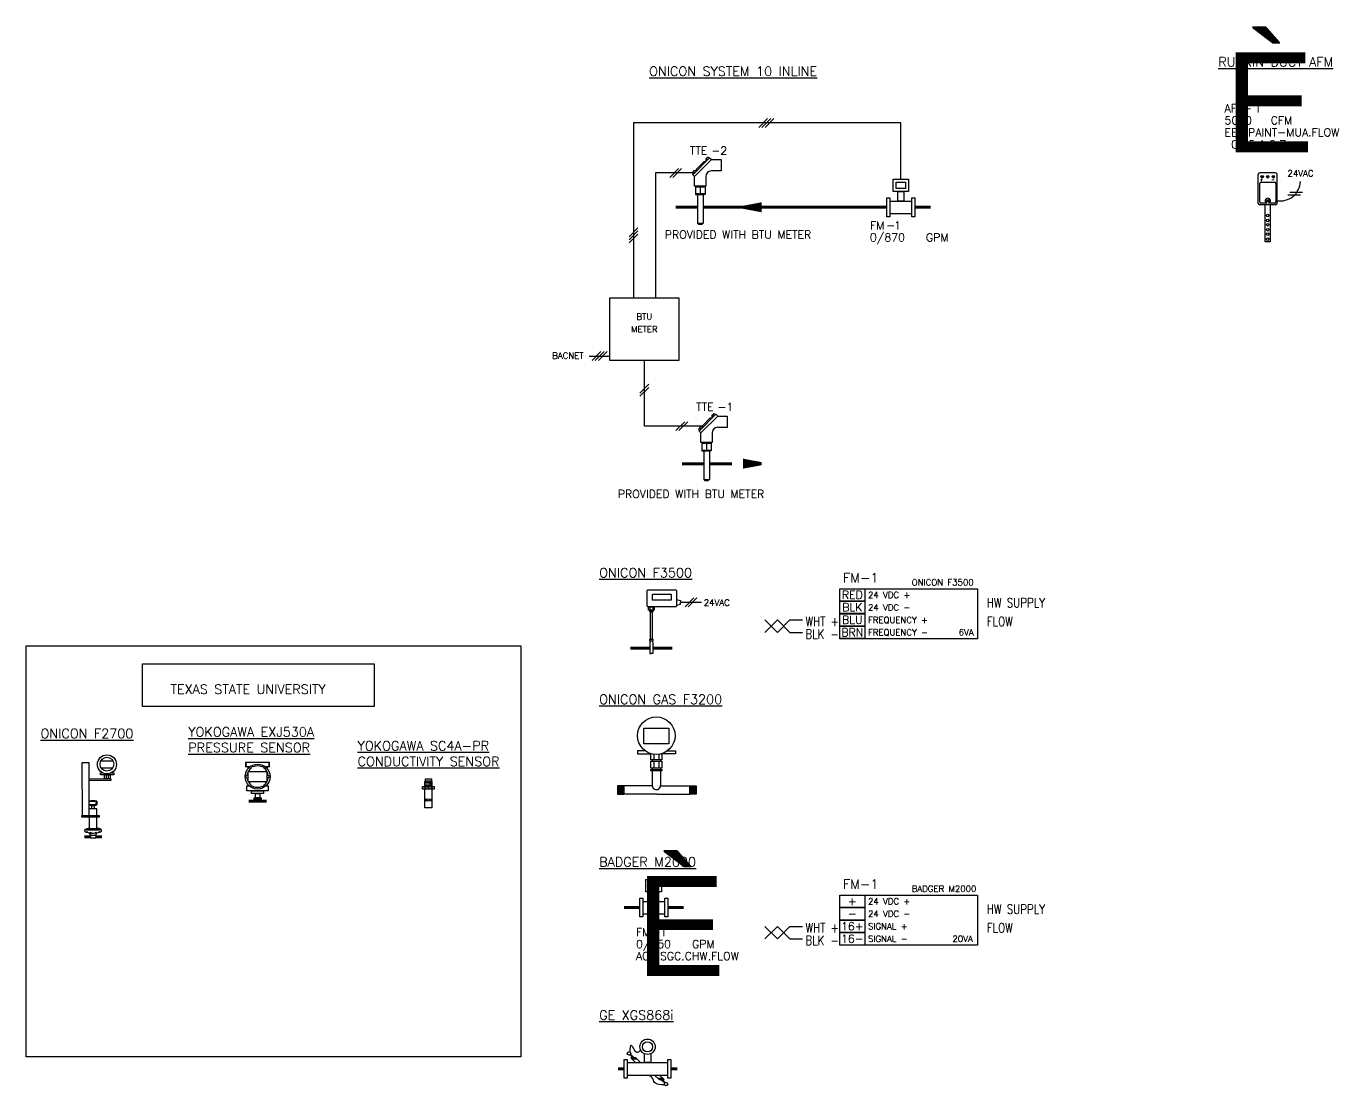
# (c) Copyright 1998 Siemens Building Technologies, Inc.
# Model space of a CAD drawing. Extents: x -2.4 to 62.2, y -8.6 to 10.3.
# Drawn here: x -2.41 to 10.7, y -0.94 to 9.65 of the extents above; entities that cross this region are included whole.
import ezdxf
from ezdxf.enums import TextEntityAlignment as Align

# ---------------------------------------------------------------- set-up
doc = ezdxf.new("R2010")
doc.units = 0
doc.header["$LTSCALE"] = 0.25
doc.header["$MEASUREMENT"] = 0
doc.linetypes.add('DASHED', pattern=[0.75, 0.5, -0.25])
doc.layers.get('0').update_dxf_attribs({"linetype": 'CONTINUOUS'})
for name, color, linetype in [('ELECTRIC', 1, 'CONTINUOUS'), ('MECHSYS', 7, 'CONTINUOUS'), ('TITLE-REV', 7, 'CONTINUOUS')]:
    doc.layers.add(name, color=color, linetype=linetype)
doc.styles.add('NEWTXT', font='newtxt')
doc.styles.get("Standard").update_dxf_attribs({"font": 'SIMPLEX.shx'})

# ---------------------------------------------------------------- blocks, each defined once
blk = doc.blocks.new('_LINPAR')
blk.add_lwpolyline([(0, 0, 0.03, 0.1, 0), (0.1875, 0, 0.1, 0.1, 0)], format="xyseb")
blk = doc.blocks.new('_WSDT1K')
for p, q in [((-0.079, 0.325), (0.09, 0.495)), ((-0.061, 0.307), (0.109, 0.476)), ((-0.042, 0.382), (0.034, 0.458)), ((0.034, 0.458), (0.053, 0.458)), ((0.053, 0.488), (0.062, 0.48)), ((0.067, 0.485), (0.058, 0.493)), ((0.062, 0.48), (0.067, 0.485)), ((0.09, 0.495), (0.109, 0.476)), ((0.109, 0.476), (0.204, 0.476)), ((0.204, 0.476), (0.204, 0.363)), ((-0.079, 0.355), (-0.07, 0.347)), ((-0.061, 0.307), (-0.079, 0.325)), ((-0.065, 0.353), (-0.074, 0.361)), ((-0.07, 0.347), (-0.065, 0.353)), ((-0.061, 0.212), (-0.061, 0.307)), ((-0.042, 0.363), (-0.042, 0.382)), ((0.053, 0.307), (0.053, 0.212)), ((0.204, 0.363), (0.109, 0.363)), ((0.053, 0.212), (-0.061, 0.212)), ((-0.051, 0.212), (-0.051, 0.127)), ((-0.005, 0.212), (-0.005, 0.127)), ((0.044, 0.212), (0.044, 0.127)), ((-0.051, 0.127), (0.016, 0.127)), ((-0.032, 0.127), (-0.032, -0.159)), ((0.044, 0.127), (0.015, 0.127)), ((0.025, 0.127), (0.025, -0.159)), ((-0.032, -0.159), (0.025, -0.159)), ((-0.032, -0.159), (-0.021, -0.168)), ((-0.021, -0.168), (0.014, -0.168)), ((0.014, -0.168), (0.024, -0.159))]:
    blk.add_line(p, q)
at = {"const_width": 0.03}
for points in [[(-0.25, 0), (-0.032, 0)], [(0.25, 0), (0.025, 0)]]:
    blk.add_lwpolyline(points, dxfattribs=at)
for centre, radius, start, end in [((0.072, 0.476), 0.0218, 149.4308, 224.9075), ((0.072, 0.476), 0.0218, 45.0886, 128.6784), ((-0.061, 0.344), 0.0218, 149.4308, 224.9075), ((-0.061, 0.344), 0.0218, 45.0886, 128.6784), ((0.109, 0.307), 0.0566, 90, 180), ((-0.028, 0.236), 0.0331, 226.3713, 313.6287), ((-0.028, 0.096), 0.0386, 53.7757, 126.2243), ((0.019, 0.241), 0.0379, 229.2865, 310.7135), ((0.019, 0.09), 0.0446, 56.3591, 123.6409), ((0.019, 0.09), 0.0446, 56.3591, 123.6409)]:
    blk.add_arc(centre, radius, start, end)
at = {"style": 'NEWTXT', "flags": 8}
blk.add_attdef('%%200', (0.329, 0.307), '', height=1, dxfattribs=at)
for tag, p, height, flags in [('C1', (0.202, 0.928), 0.001, 9), ('PARTNO', (0.329, 0.827), 0.08, 9), ('R', (0.249, 0.707), 0.08, 8), ('RANGE', (0.329, 0.587), 0.08, 8), ('UNITS', (0.889, 0.587), 0.08, 8), ('T', (0.369, 0.347), 0.08, 8), ('DETAIL', (0.321, 0.206), 0.08, 8), ('##', (0.862, 0.206), 0.08, 8), ('C2', (1.304, 0.157), 0.001, 9), ('DIMENSIONS', (0.066, 0.047), 0.06, 8)]:
    blk.add_attdef(tag, p, '', height=height, dxfattribs=dict(flags=flags))
at = {"color": 1, "flags": 8}
for tag, p in [('CS', (0.329, 0.707)), ('-', (0.569, 0.707))]:
    blk.add_attdef(tag, p, '', height=0.08, dxfattribs=at)
at = {"color": 1}
blk.add_attdef('NNN', (0.649, 0.707), '', height=0.08, dxfattribs=at)
at = {"color": 6, "flags": 8}
blk.add_attdef('QTY', (0.889, 0.707), '', height=0.08, dxfattribs=at)
at = {"color": 4, "flags": 8}
blk.add_attdef('PTNAME', (0.329, 0.467), '', height=0.08, dxfattribs=at)
blk = doc.blocks.new('_WSDFPDL')
for p, q in [((-0.281, 0.062), (-0.062, 0.062)), ((-0.281, -0.062), (-0.062, -0.062))]:
    blk.add_line(p, q)
for points in [[(-0.25, 0.281), (-0.094, 0.281), (-0.094, 0.156), (-0.25, 0.156)], [(-0.219, 0.25), (-0.125, 0.25), (-0.125, 0.188), (-0.219, 0.188)], [(-0.203, 0.156), (-0.141, 0.156), (-0.141, 0.062), (-0.203, 0.062)], [(-0.312, 0.094), (-0.281, 0.094), (-0.281, -0.094), (-0.312, -0.094)], [(-0.062, 0.094), (-0.031, 0.094), (-0.031, -0.094), (-0.062, -0.094)]]:
    blk.add_lwpolyline(points, close=True)
at = {"const_width": 0.03}
for points in [[(-0.312, 0), (-0.469, 0)], [(-0.031, 0), (0.125, 0)]]:
    blk.add_lwpolyline(points, dxfattribs=at)
at = {"style": 'NEWTXT', "flags": 8}
blk.add_attdef('%%200', (-0.481, 0.535), '', height=1, dxfattribs=at)
for tag, p, height, flags in [('C1', (-0.592, 1.157), 0.001, 9), ('PARTNO', (-0.475, 1.051), 0.08, 1), ('R', (-0.56, 0.936), 0.08, 8), ('RANGE', (-0.481, 0.815), 0.08, 8), ('UNITS', (0.079, 0.815), 0.08, 8), ('T', (-0.441, 0.575), 0.08, 8), ('DETAIL', (-0.479, 0.424), 0.08, 8), ('##', (0.06, 0.425), 0.08, 8), ('C2', (0.433, 0.416), 0.001, 9)]:
    blk.add_attdef(tag, p, '', height=height, dxfattribs=dict(flags=flags))
at = {"color": 1, "flags": 8}
for tag, p in [('CS', (-0.48, 0.936)), ('-', (-0.319, 0.935))]:
    blk.add_attdef(tag, p, '', height=0.08, dxfattribs=at)
at = {"color": 1}
blk.add_attdef('NNN', (-0.239, 0.936), '', height=0.08, dxfattribs=at)
at = {"color": 6, "flags": 8}
blk.add_attdef('QTY', (0.079, 0.935), '', height=0.08, dxfattribs=at)
at = {"color": 4, "flags": 8}
blk.add_attdef('PTNAME', (-0.481, 0.695), '', height=0.08, dxfattribs=at)
blk = doc.blocks.new('AMS_DP')
for p, q in [((16.552, 3.156), (16.552, 3.443)), ((16.726, 3.459), (16.568, 3.459)), ((16.6, 3.428), (16.584, 3.411)), ((16.656, 3.428), (16.639, 3.411)), ((16.713, 3.428), (16.696, 3.411)), ((16.742, 3.156), (16.742, 3.443)), ((16.569, 3.168), (16.569, 3.354)), ((16.582, 3.367), (16.715, 3.367)), ((16.728, 3.354), (16.728, 3.168)), ((16.639, 3.155), (16.582, 3.155)), ((16.715, 3.155), (16.659, 3.155)), ((16.726, 3.14), (16.568, 3.14))]:
    blk.add_line(p, q)
for centre, radius in [((16.592, 3.42), 0.0124), ((16.647, 3.42), 0.0124), ((16.704, 3.42), 0.0124), ((16.65, 3.179), 0.0124), ((16.65, 3.179), 0.00619)]:
    blk.add_circle(centre, radius)
for centre, radius, start, end in [((16.568, 3.443), 0.0158, 90, 180), ((16.726, 3.443), 0.0158, 0, 90), ((16.582, 3.354), 0.0127, 90, 180), ((16.715, 3.354), 0.0127, 0, 90), ((16.568, 3.156), 0.0158, 180, 270), ((16.582, 3.168), 0.0127, 180, 270), ((16.649, 3.179), 0.0261, 293.0589, 246.9411), ((16.715, 3.168), 0.0127, 270, 0), ((16.726, 3.156), 0.0158, 270, 0)]:
    blk.add_arc(centre, radius, start, end)
at = {"layer": 'TITLE-REV'}
for p, q in [((16.849, 3.241), (16.975, 3.241)), ((16.87, 3.267), (16.996, 3.267))]:
    blk.add_line(p, q, dxfattribs=at)
blk.add_arc((16.772, 3.381), 0.203, 260.307, 357.5685, dxfattribs=at)
for s, p in [('+', (16.601, 3.4)), ('-', (16.715, 3.4))]:
    blk.add_text(s, height=0.0275, rotation=180).set_placement(p)
at = {"style": 'NEWTXT', "flags": 8}
blk.add_attdef('%%200', (16.226, 3.763), '', height=1, dxfattribs=at)
for tag, p, height, flags in [('C1', (16.113, 4.385), 0.001, 9), ('PARTNO', (16.225, 4.283), 0.08, 9), ('R', (16.145, 4.164), 0.08, 8), ('RANGE', (16.225, 4.043), 0.08, 8), ('UNITS', (16.66, 4.043), 0.08, 8), ('T', (16.292, 3.803), 0.08, 8), ('CC', (16.412, 3.803), 0.08, 8), ('L', (16.612, 3.803), 0.08, 8), ('SS', (16.702, 3.803), 0.08, 8), ('PP', (16.906, 3.803), 0.08, 8), ('DETAIL', (16.226, 3.662), 0.08, 8), ('##', (16.764, 3.66), 0.08, 8), ('C2', (17.081, 3.645), 0.001, 9)]:
    blk.add_attdef(tag, p, '', height=height, dxfattribs=dict(flags=flags))
at = {"color": 1, "flags": 8}
for tag, p in [('CS', (16.225, 4.164)), ('-', (16.544, 4.163))]:
    blk.add_attdef(tag, p, '', height=0.08, dxfattribs=at)
at = {"color": 1}
blk.add_attdef('NNN', (16.624, 4.164), '', height=0.08, dxfattribs=at)
at = {"color": 6, "flags": 8}
blk.add_attdef('QTY', (16.893, 4.163), '', height=0.08, dxfattribs=at)
at = {"color": 4, "flags": 8}
blk.add_attdef('PTNAME', (16.225, 3.923), '', height=0.08, dxfattribs=at)
at = {"layer": 'TITLE-REV'}
blk.add_text('24VAC', height=0.0625, dxfattribs=at).set_placement((16.975, 3.423), align=Align.CENTER)
blk = doc.blocks.new('A$C4EB01688')
at = {"const_width": 0.03}
for points in [[(0, 0), (0.196, 0)], [(0.223, 0), (0.418, 0)]]:
    blk.add_lwpolyline(points, dxfattribs=at)
at = {"layer": 'MECHSYS'}
for p, q in [((0.196, 0.411), (0.196, 0.38)), ((0.223, 0.411), (0.223, 0.38)), ((0.461, 0.486), (0.5, 0.476)), ((0.461, 0.43), (0.5, 0.44)), ((0.5, 0.476), (0.5, 0.458)), ((0.5, 0.44), (0.5, 0.458)), ((0.2, 0.069), (0.196, 0.054)), ((0.196, 0.054), (0.196, -0.054)), ((0.218, 0.069), (0.223, 0.054)), ((0.223, 0.054), (0.223, -0.054)), ((0.196, -0.054), (0.209, -0.054)), ((0.223, -0.054), (0.209, -0.054))]:
    blk.add_line(p, q, dxfattribs=at)
for points in [[(0.181, 0.583), (0.448, 0.583, -0.414214), (0.461, 0.571), (0.461, 0.424, -0.414214), (0.448, 0.411), (0.181, 0.411, -0.414214), (0.168, 0.424), (0.168, 0.571, -0.414214)], [(0.225, 0.538), (0.405, 0.538, -0.414214), (0.409, 0.533), (0.409, 0.483, -0.414214), (0.405, 0.478), (0.225, 0.478, -0.414214), (0.22, 0.483), (0.22, 0.533, -0.414214)]]:
    blk.add_lwpolyline(points, format="xyb", close=True, dxfattribs=at)
for points in [[(0.181, 0.411), (0.237, 0.411), (0.237, 0.38), (0.181, 0.38)], [(0.196, 0.38), (0.223, 0.38), (0.223, 0.361), (0.196, 0.361)], [(0.2, 0.361), (0.217, 0.361), (0.217, 0.088), (0.2, 0.088)], [(0.195, 0.088), (0.223, 0.088), (0.223, 0.069), (0.195, 0.069)]]:
    blk.add_lwpolyline(points, close=True, dxfattribs=at)
blk = doc.blocks.new('F-5000 FM')
at = {"layer": 'MECHSYS'}
for p, q in [((7.139, 7.693), (7.061, 7.692)), ((7.061, 7.692), (7.061, 7.664)), ((7.061, 7.664), (7.195, 7.664)), ((7.226, 7.658), (7.226, 7.604)), ((7.275, 7.658), (7.275, 7.604)), ((7.441, 7.664), (7.307, 7.664)), ((7.363, 7.693), (7.441, 7.692)), ((7.441, 7.692), (7.441, 7.664)), ((7.209, 7.604), (7.209, 7.59)), ((7.209, 7.52), (7.209, 7.506)), ((7.209, 7.493), (7.209, 7.342)), ((7.226, 7.59), (7.226, 7.52)), ((7.275, 7.59), (7.275, 7.52)), ((7.292, 7.604), (7.292, 7.59)), ((7.292, 7.52), (7.292, 7.506)), ((7.292, 7.493), (7.292, 7.342)), ((6.864, 7.342), (6.864, 7.259)), ((6.87, 7.342), (6.87, 7.259)), ((6.876, 7.342), (6.876, 7.259)), ((6.882, 7.342), (6.882, 7.259)), ((6.888, 7.342), (6.888, 7.259)), ((6.894, 7.342), (6.894, 7.259)), ((6.9, 7.342), (6.9, 7.259)), ((6.906, 7.342), (6.906, 7.259)), ((6.912, 7.342), (6.912, 7.259)), ((6.919, 7.342), (6.919, 7.259)), ((7.209, 7.342), (6.925, 7.342)), ((6.925, 7.342), (6.925, 7.259)), ((7.255, 7.259), (6.925, 7.259)), ((7.255, 7.259), (7.585, 7.259)), ((7.292, 7.342), (7.585, 7.342)), ((7.585, 7.342), (7.585, 7.259)), ((7.591, 7.342), (7.591, 7.259)), ((7.597, 7.342), (7.597, 7.259)), ((7.603, 7.342), (7.603, 7.259)), ((7.609, 7.342), (7.609, 7.259)), ((7.616, 7.342), (7.616, 7.259)), ((7.622, 7.342), (7.622, 7.259)), ((7.628, 7.342), (7.628, 7.259)), ((7.634, 7.342), (7.634, 7.259)), ((7.64, 7.342), (7.64, 7.259)), ((7.646, 7.342), (7.646, 7.259))]:
    blk.add_line(p, q, dxfattribs=at)
for points in [[(7.125, 7.918), (7.375, 7.918), (7.375, 7.762), (7.125, 7.762)], [(7.194, 7.59), (7.307, 7.59), (7.307, 7.52), (7.194, 7.52)], [(7.194, 7.506), (7.307, 7.506), (7.307, 7.493), (7.194, 7.493)], [(6.925, 7.342), (6.861, 7.342), (6.861, 7.259), (6.925, 7.259)], [(7.585, 7.342), (7.649, 7.342), (7.649, 7.259), (7.585, 7.259)]]:
    blk.add_lwpolyline(points, close=True, dxfattribs=at)
blk.add_lwpolyline([(7.307, 7.665), (7.307, 7.604), (7.194, 7.604), (7.194, 7.664), (7.195, 7.664)], dxfattribs=at)
blk.add_circle((7.25, 7.844), 0.188, dxfattribs=at)
blk.add_arc((7.251, 7.346), 0.0417, 185.5588, 5.5588, dxfattribs=at)
blk = doc.blocks.new('_SYSETAG')
at = {"color": 1}
for p, q in [((-0.125, 0.062), (0.125, 0.062)), ((-0.125, -0.062), (-0.125, 0.062)), ((0.125, 0.062), (0.125, -0.062)), ((0.125, -0.062), (-0.125, -0.062))]:
    blk.add_line(p, q, dxfattribs=at)
blk.add_attdef('TERMTAG', text='', height=0.08, dxfattribs=at).set_placement((-0.001, 0.001), align=Align.MIDDLE)
blk = doc.blocks.new('F-2700 Onicon')
for p, q in [((1.456, 1.944), (1.456, 1.907)), ((1.479, 1.944), (1.479, 1.907)), ((1.287, 1.41), (1.274, 1.403)), ((1.301, 1.341), (1.288, 1.365)), ((1.354, 1.341), (1.364, 1.365)), ((1.363, 1.411), (1.377, 1.403))]:
    blk.add_line(p, q)
for points in [[(1.216, 1.539), (1.286, 1.539), (1.286, 2.064), (1.215, 2.064)], [(1.286, 1.908), (1.503, 1.907), (1.503, 1.89), (1.286, 1.89)], [(1.44, 1.944), (1.496, 1.944), (1.496, 1.907), (1.44, 1.907)], [(1.287, 1.683), (1.363, 1.683), (1.363, 1.645), (1.287, 1.645)], [(1.313, 1.641), (1.339, 1.641), (1.338, 1.607), (1.313, 1.607)], [(1.213, 1.539), (1.386, 1.539), (1.386, 1.523), (1.213, 1.523)], [(1.263, 1.403), (1.385, 1.403), (1.385, 1.394), (1.263, 1.394)], [(1.301, 1.341), (1.354, 1.341), (1.354, 1.311), (1.301, 1.311)]]:
    blk.add_lwpolyline(points, close=True)
for points in [[(1.405, 2.085), (1.525, 2.085)], [(1.521, 2.012), (1.409, 2.012)], [(1.511, 1.967), (1.535, 1.967), (1.535, 1.944), (1.4, 1.944), (1.4, 1.967), (1.419, 1.967)], [(1.363, 1.539), (1.363, 1.607), (1.287, 1.607)], [(1.287, 1.522), (1.287, 1.41), (1.363, 1.411), (1.363, 1.523)]]:
    blk.add_lwpolyline(points)
at = {"const_width": 0.03}
for points in [[(1.239, 1.326), (1.301, 1.326)], [(1.354, 1.326), (1.417, 1.326)]]:
    blk.add_lwpolyline(points, dxfattribs=at)
for centre, radius in [((1.465, 2.05), 0.0953), ((1.465, 2.052), 0.0687), ((1.357, 1.672), 0.00186), ((1.357, 1.66), 0.00186), ((1.254, 1.398), 0.00296), ((1.267, 1.375), 0.00296), ((1.302, 1.368), 0.00296), ((1.354, 1.368), 0.00296), ((1.388, 1.376), 0.00296), ((1.397, 1.397), 0.00296)]:
    blk.add_circle(centre, radius)
for centre, radius, start, end in [((1.325, 1.476), 0.211, 79.6168, 100.3832), ((1.325, 1.765), 0.126, 252.386, 287.614), ((1.32, 1.332), 0.0207, 151.8734, 208.1266), ((1.337, 1.332), 0.0197, 330.2831, 29.7169)]:
    blk.add_arc(centre, radius, start, end)
blk.add_ellipse((1.327, 1.389), major_axis=(0.0852, 0), ratio=0.311685, start_param=2.059484, end_param=7.424275)
blk = doc.blocks.new('YOKOGAWA EJX510A-EXJ530A')
for p, q in [((1.268, 1.014), (1.501, 1.014)), ((1.305, 0.965), (1.268, 0.965)), ((1.291, 0.951), (1.291, 0.965)), ((1.325, 0.957), (1.316, 0.973)), ((1.339, 0.965), (1.329, 0.98)), ((1.431, 0.965), (1.441, 0.98)), ((1.445, 0.957), (1.453, 0.973)), ((1.501, 0.965), (1.464, 0.965)), ((1.479, 0.965), (1.479, 0.951)), ((1.278, 0.877), (1.26, 0.876)), ((1.278, 0.861), (1.26, 0.862)), ((1.491, 0.877), (1.51, 0.876)), ((1.491, 0.861), (1.51, 0.862)), ((1.325, 0.78), (1.316, 0.764)), ((1.339, 0.772), (1.329, 0.757)), ((1.361, 0.746), (1.354, 0.746)), ((1.363, 0.657), (1.363, 0.64)), ((1.374, 0.657), (1.374, 0.64)), ((1.394, 0.657), (1.394, 0.64)), ((1.406, 0.657), (1.406, 0.64)), ((1.416, 0.746), (1.409, 0.746)), ((1.431, 0.772), (1.441, 0.757)), ((1.445, 0.78), (1.453, 0.764))]:
    blk.add_line(p, q)
for points in [[(1.291, 0.92), (1.478, 0.921), (1.478, 0.816), (1.292, 0.817)], [(1.325, 0.727), (1.445, 0.727), (1.445, 0.7), (1.325, 0.7)], [(1.349, 0.657), (1.42, 0.657), (1.42, 0.64), (1.349, 0.64)], [(1.363, 0.7), (1.406, 0.7), (1.406, 0.657), (1.363, 0.657)]]:
    blk.add_lwpolyline(points, close=True)
blk.add_lwpolyline([(1.468, 0.776), (1.491, 0.776), (1.491, 0.727), (1.278, 0.727), (1.278, 0.776), (1.301, 0.776)])
at = {"const_width": 0.03}
blk.add_lwpolyline([(1.295, 0.624), (1.477, 0.624)], dxfattribs=at)
blk.add_circle((1.385, 0.869), 0.125)
for centre, radius, start, end in [((1.329, 0.99), 0.066, 158.2344, 201.7656), ((1.199, 0.99), 0.0737, 340.6084, 19.3916), ((1.385, 0.869), 0.107, 124.3158, 175.6842), ((1.385, 0.869), 0.107, 64.3158, 115.6842), ((1.385, 0.869), 0.107, 4.3158, 55.6842), ((1.562, 0.99), 0.066, 158.2344, 201.7656), ((1.431, 0.99), 0.0737, 340.6084, 19.3916), ((1.385, 0.869), 0.107, 184.3158, 235.6842), ((1.385, 0.869), 0.107, 304.3158, 355.6842), ((1.385, 0.869), 0.107, 244.3158, 295.6842)]:
    blk.add_arc(centre, radius, start, end)
blk = doc.blocks.new('CONDUCTIVITY SENSOR YOKOGAWA')
h = blk.add_hatch()
h.set_pattern_fill('ANSI37', color=256, scale=0.183363)
h.set_pattern_definition([(45, (-0.806682, 0.791496), (-0.0162071, 0.0162071), []), (135, (-0.806682, 0.791496), (-0.0162071, -0.0162071), [])])
h.paths.add_polyline_path([(-1.399, 1.574), (-1.399, 1.599), (-1.515, 1.599), (-1.515, 1.574)])
for p, q in [((-1.49, 1.599), (-1.49, 1.651)), ((-1.49, 1.646), (-1.464, 1.651)), ((-1.49, 1.641), (-1.42, 1.645)), ((-1.49, 1.633), (-1.42, 1.636)), ((-1.42, 1.628), (-1.444, 1.628)), ((-1.42, 1.651), (-1.42, 1.599))]:
    blk.add_line(p, q)
for points in [[(-1.515, 1.599), (-1.399, 1.599), (-1.399, 1.574), (-1.515, 1.574)], [(-1.486, 1.677), (-1.424, 1.677), (-1.424, 1.654), (-1.486, 1.654)]]:
    blk.add_lwpolyline(points, close=True)
blk.add_lwpolyline([(-1.42, 1.574), (-1.42, 1.388), (-1.49, 1.388), (-1.49, 1.574)])
blk.add_circle((-1.455, 1.466), 0.0122)
for start, end in [(116.3816, 121.6155), (58.3845, 63.6184)]:
    blk.add_arc((-1.455, 1.594), 0.0663, start, end)
for centre, major_axis, ratio in [((-1.455, 1.615), (0.0348, 0), 0.034268), ((-1.455, 1.61), (0.0348, 0), 0.034268), ((-1.482, 1.464), (0, -0.0117), 0.384615), ((-1.429, 1.465), (0, -0.0117), 0.384615)]:
    blk.add_ellipse(centre, major_axis=major_axis, ratio=ratio)

msp = doc.modelspace()

# ---------------------------------------------------------------- linework, layer by layer
for p, q in [((4.909, 8.643), (4.997, 8.732)), ((4.94, 8.643), (5.029, 8.732)), ((4.971, 8.643), (5.06, 8.732)), ((4.018, 8.143), (4.106, 8.232)), ((4.049, 8.143), (4.137, 8.232)), ((9.969, 7.5), (9.969, 7.869)), ((10.019, 7.869), (10.019, 7.5)), ((3.612, 7.55), (3.7, 7.638)), ((3.612, 7.518), (3.7, 7.607)), ((3.612, 7.487), (3.7, 7.575)), ((10.019, 7.5), (9.969, 7.5)), ((3.331, 6.401), (3.243, 6.312)), ((3.362, 6.401), (3.274, 6.312)), ((3.394, 6.401), (3.305, 6.312)), ((3.809, 6.075), (3.721, 5.987)), ((3.809, 6.044), (3.721, 5.956)), ((4.08, 5.612), (4.169, 5.7)), ((4.111, 5.612), (4.2, 5.7)), ((4.259, 3.94), (4.171, 3.851)), ((4.29, 3.94), (4.202, 3.851)), ((3.594, -0.705), (4, -0.705)), ((3.594, -0.83), (4, -0.83))]:
    msp.add_line(p, q)
at = {"color": 1}
for p, q in [((4.969, 3.719), (5.094, 3.594)), ((5.094, 3.719), (4.969, 3.594)), ((5.094, 3.594), (5.219, 3.719)), ((5.219, 3.594), (5.094, 3.719)), ((5.219, 3.719), (5.344, 3.719)), ((5.219, 3.594), (5.344, 3.594)), ((4.969, 0.656), (5.094, 0.531)), ((5.094, 0.656), (4.969, 0.531)), ((5.094, 0.531), (5.219, 0.656)), ((5.219, 0.531), (5.094, 0.656)), ((5.219, 0.656), (5.344, 0.656)), ((5.219, 0.531), (5.344, 0.531))]:
    msp.add_line(p, q, dxfattribs=at)
at = {"const_width": 0.03}
for points in [[(4.562, 7.844), (6.125, 7.844)], [(3.5, -0.767), (3.563, -0.767)], [(4.031, -0.767), (4.094, -0.767)]]:
    msp.add_lwpolyline(points, dxfattribs=at)
for points in [[(3.421, 6.938), (4.109, 6.938), (4.109, 6.312), (3.421, 6.312)], [(-2.412, 3.459), (2.531, 3.459), (2.531, -0.65), (-2.412, -0.65)], [(-1.251, 3.28), (1.063, 3.28), (1.063, 2.855), (-1.251, 2.855)], [(3.563, -0.674), (3.594, -0.674), (3.594, -0.861), (3.563, -0.861)], [(4, -0.674), (4.031, -0.674), (4.031, -0.861), (4, -0.861)]]:
    msp.add_lwpolyline(points, close=True)
msp.add_lwpolyline([(3.828, -0.617), (3.828, -0.705), (3.766, -0.705), (3.766, -0.617)])
for centre in [(9.994, 7.762), (9.994, 7.712), (9.994, 7.669), (9.994, 7.619), (9.994, 7.575), (9.994, 7.525)]:
    msp.add_circle(centre, 0.0125)
at = {"layer": 'ELECTRIC'}
for p, q in [((3.656, 8.688), (3.656, 6.938)), ((6.328, 8.688), (3.656, 8.688)), ((6.328, 8.125), (6.328, 8.688)), ((4.245, 8.188), (3.875, 8.188)), ((3.875, 8.188), (3.875, 6.938)), ((3.213, 6.357), (3.424, 6.357)), ((3.765, 5.656), (3.765, 6.312)), ((4.344, 5.656), (3.765, 5.656)), ((4.125, 3.896), (4.336, 3.896))]:
    msp.add_line(p, q, dxfattribs=at)
at = {"layer": 'MECHSYS'}
for p, q in [((3.652, -0.66), (3.621, -0.629)), ((3.663, -0.66), (3.626, -0.623)), ((3.677, -0.705), (3.631, -0.66)), ((3.681, -0.66), (3.631, -0.66)), ((3.642, -0.67), (3.691, -0.67)), ((3.727, -0.705), (3.681, -0.66)), ((3.866, -0.83), (3.912, -0.875)), ((3.952, -0.865), (3.902, -0.865)), ((3.912, -0.875), (3.963, -0.875)), ((3.917, -0.83), (3.963, -0.875)), ((3.931, -0.875), (3.968, -0.912)), ((3.942, -0.875), (3.973, -0.906))]:
    msp.add_line(p, q, dxfattribs=at)
for points in [[(5.719, 4.031), (7.094, 4.031), (7.094, 3.531), (5.719, 3.531)], [(5.719, 0.969), (7.094, 0.969), (7.094, 0.469), (5.719, 0.469)]]:
    msp.add_lwpolyline(points, close=True, dxfattribs=at)
for centre, radius in [((3.797, -0.547), 0.0764), ((3.797, -0.548), 0.0507), ((3.611, -0.614), 0.017), ((3.982, -0.921), 0.017)]:
    msp.add_circle(centre, radius, dxfattribs=at)
at = {"layer": 'MECHSYS', "color": 0}
for points in [[(3.623, -0.602), (3.633, -0.531), (3.688, -0.602), (3.729, -0.581)], [(3.967, -0.928), (3.867, -0.905), (3.842, -0.858), (3.797, -0.83)]]:
    msp.add_spline(points, degree=3, dxfattribs=at)

# ---------------------------------------------------------------- block references
ref = msp.add_blockref('_WSDT1K', (4.327, 7.844))
ref.add_attrib('CS', 'TTE', (4.219, 8.37), dxfattribs={"color": 1, "height": 0.08})
ref.add_attrib('NNN', '2', (4.523, 8.37), dxfattribs={"color": 1, "height": 0.08})
ref.add_attrib('DETAIL', 'PROVIDED WITH BTU METER', (3.969, 7.531), dxfattribs={"height": 0.08})
ref.add_attrib('-', '-', (4.434, 8.37), dxfattribs={"color": 1, "height": 0.08})
ref = msp.add_blockref('_WSDFPDL', (6.5, 7.844))
ref.add_attrib('CS', 'FM', (6.02, 7.623), dxfattribs={"color": 1, "height": 0.08, "flags": 8})
ref.add_attrib('NNN', '1', (6.261, 7.623), dxfattribs={"color": 1, "height": 0.08})
ref.add_attrib('RANGE', '0/870', (6.019, 7.503), dxfattribs={"height": 0.08, "flags": 8})
ref.add_attrib('UNITS', 'GPM', (6.579, 7.503), dxfattribs={"height": 0.08, "flags": 8})
ref.add_attrib('-', '-', (6.181, 7.623), dxfattribs={"color": 1, "height": 0.08, "flags": 8})
at = {"xscale": -1, "rotation": 180}
msp.add_blockref('_LINPAR', (4.75, 7.844), dxfattribs=at)
ref = msp.add_blockref('_WSDT1K', (4.39, 5.281))
ref.add_attrib('CS', 'TTE', (4.282, 5.808), dxfattribs={"color": 1, "height": 0.08})
ref.add_attrib('NNN', '1', (4.585, 5.808), dxfattribs={"color": 1, "height": 0.08})
ref.add_attrib('DETAIL', 'PROVIDED WITH BTU METER', (3.5, 4.938), dxfattribs={"height": 0.08})
ref.add_attrib('-', '-', (4.496, 5.807), dxfattribs={"color": 1, "height": 0.08})
at = {"rotation": 180}
msp.add_blockref('_LINPAR', (4.938, 5.281), dxfattribs=at)
for name, p in [('A$C4EB01688', (3.625, 3.438)), ('F-2700 Onicon', (-3.071, 0.225)), ('YOKOGAWA EJX510A-EXJ530A', (-1.485, 1.284)), ('CONDUCTIVITY SENSOR YOKOGAWA', (3.062, 0.454))]:
    msp.add_blockref(name, p)
ref = msp.add_blockref('_WSDFPDL', (4.031, 0.844))
ref.add_attrib('CS', 'FM', (3.681, 0.559), dxfattribs={"color": 1, "height": 0.08, "flags": 8})
ref.add_attrib('NNN', '1', (3.922, 0.559), dxfattribs={"color": 1, "height": 0.08})
ref.add_attrib('RANGE', '0/650', (3.681, 0.439), dxfattribs={"height": 0.08, "flags": 8})
ref.add_attrib('UNITS', 'GPM', (4.241, 0.439), dxfattribs={"height": 0.08, "flags": 8})
ref.add_attrib('PTNAME', 'ACC.SGC.CHW.FLOW', (3.681, 0.319), dxfattribs={"color": 4, "height": 0.08, "flags": 8})
ref.add_attrib('-', '-', (3.842, 0.559), dxfattribs={"color": 1, "height": 0.08, "flags": 8})
ref.add_attrib('%%200', '%%200', (3.681, 0.159), dxfattribs={"height": 1, "style": 'NEWTXT', "flags": 8})
at = {"layer": 'MECHSYS'}
for p, values in [((5.844, 3.969), {'TERMTAG': 'RED'}), ((5.844, 3.844), {'TERMTAG': 'BLK'}), ((5.844, 3.719), {'TERMTAG': 'BLU'}), ((5.844, 3.594), {'TERMTAG': 'BRN'}), ((5.844, 0.906), {'TERMTAG': '+'}), ((5.844, 0.781), {'TERMTAG': '-'}), ((5.844, 0.656), {'TERMTAG': '16+'}), ((5.844, 0.531), {'TERMTAG': '16-'})]:
    msp.add_blockref('_SYSETAG', p, dxfattribs=at).add_auto_attribs(values)
msp.add_blockref('F-5000 FM', (-3.366, -5.282), dxfattribs=at)
at = {"layer": 'TITLE-REV'}
ref = msp.add_blockref('AMS_DP', (-6.653, 4.729), dxfattribs=at)
ref.add_attrib('-', '-', (9.748, 8.793), dxfattribs={"layer": '0', "color": 1, "height": 0.08})
ref.add_attrib('%%200', '%%200', (9.564, 8.393), dxfattribs={"layer": '0', "height": 1, "style": 'NEWTXT'})
ref.add_attrib('T', '0.15.1.2.7', (9.63, 8.433), dxfattribs={"layer": '0', "height": 0.08})
ref.add_attrib('PTNAME', 'EER.PAINT-MUA.FLOW', (9.562, 8.553), dxfattribs={"layer": '0', "color": 4, "height": 0.08})
ref.add_attrib('UNITS', 'CFM', (10.024, 8.673), dxfattribs={"layer": '0', "height": 0.08})
ref.add_attrib('RANGE', '5000', (9.562, 8.673), dxfattribs={"layer": '0', "height": 0.08})
ref.add_attrib('NNN', '1', (9.862, 8.793), dxfattribs={"layer": '0', "color": 1, "height": 0.08})
ref.add_attrib('CS', 'AF', (9.563, 8.793), dxfattribs={"layer": '0', "color": 1, "height": 0.08})

# ---------------------------------------------------------------- texts
for s, p in [('BTU', (3.765, 6.719)), ('METER', (3.765, 6.594))]:
    msp.add_text(s, height=0.0625).set_placement(p, align=Align.CENTER)
for s, p in [('BACNET', (2.844, 6.33)), ('ONICON F3500', (6.437, 4.063)), ('24VAC', (4.359, 3.861)), ('6VA', (6.906, 3.563)), ('BADGER M2000', (6.437, 1)), ('20VA', (6.844, 0.5))]:
    msp.add_text(s, height=0.0625).set_placement(p)
at = {"color": 1, "width": 0.8}
for s, p in [('HW SUPPLY', (7.187, 3.844)), ('FLOW', (7.187, 3.656)), ('HW SUPPLY', (7.187, 0.781)), ('FLOW', (7.187, 0.594))]:
    msp.add_text(s, height=0.0938, dxfattribs=at).set_placement(p)
at = {"color": 3, "linetype": 'DASHED', "width": 0.8}
for s, p in [('WHT', (5.375, 3.656)), ('+', (5.625, 3.656)), ('BLK', (5.375, 3.531)), ('-', (5.625, 3.531)), ('WHT', (5.375, 0.594)), ('+', (5.625, 0.594)), ('BLK', (5.375, 0.469)), ('-', (5.625, 0.469))]:
    msp.add_text(s, height=0.0938, dxfattribs=at).set_placement(p)
at = {"char_height": 0.09375, "attachment_point": 1}
for s, width, insert in [('{\\LRUSKIN DUCT AFM}', 1.53125, (9.5, 9.344)), ('{\\LONICON SYSTEM 10 INLINE}', 4.59375, (3.812, 9.25)), ('{\\LONICON F3500}', 1.12485, (3.313, 4.238)), ('TEXAS STATE UNIVERSITY', 2.64534, (-0.971, 3.073)), ('{\\LONICON GAS F3200}', 1.90924, (3.313, 2.972)), ('{\\LONICON F2700}', 1.90924, (-2.27, 2.631)), ('{\\LYOKOGAWA EXJ530A PRESSURE SENSOR }', 1.90924, (-0.793, 2.646)), ('{\\LYOKOGAWA SC4A-PR CONDUCTIVITY SENSOR}', 1.90924, (0.899, 2.508)), ('{\\LBADGER M2000}', 1.90924, (3.313, 1.347)), ('{\\LGE XGS868i}', 1.90924, (3.313, -0.184))]:
    msp.add_mtext_dynamic_manual_height_columns(s, width=width, gutter_width=0.469, heights=[0], dxfattribs=dict(at, insert=insert))
at = {"layer": 'MECHSYS', "color": 1}
for p in [(5.75, 4.094), (5.75, 1.031)]:
    msp.add_text('FM-1', height=0.0938, dxfattribs=at).set_placement(p)
at = {"layer": 'MECHSYS'}
for s, p in [('24 VDC +', (6, 3.938)), ('24 VDC -', (6, 3.812)), ('FREQUENCY +', (6, 3.688)), ('FREQUENCY -', (6, 3.563)), ('24 VDC +', (6, 0.875)), ('24 VDC -', (6, 0.75)), ('SIGNAL +', (6, 0.625)), ('SIGNAL -', (6, 0.5))]:
    msp.add_text(s, height=0.0625, dxfattribs=at).set_placement(p)

doc.saveas('drawing.dxf')
